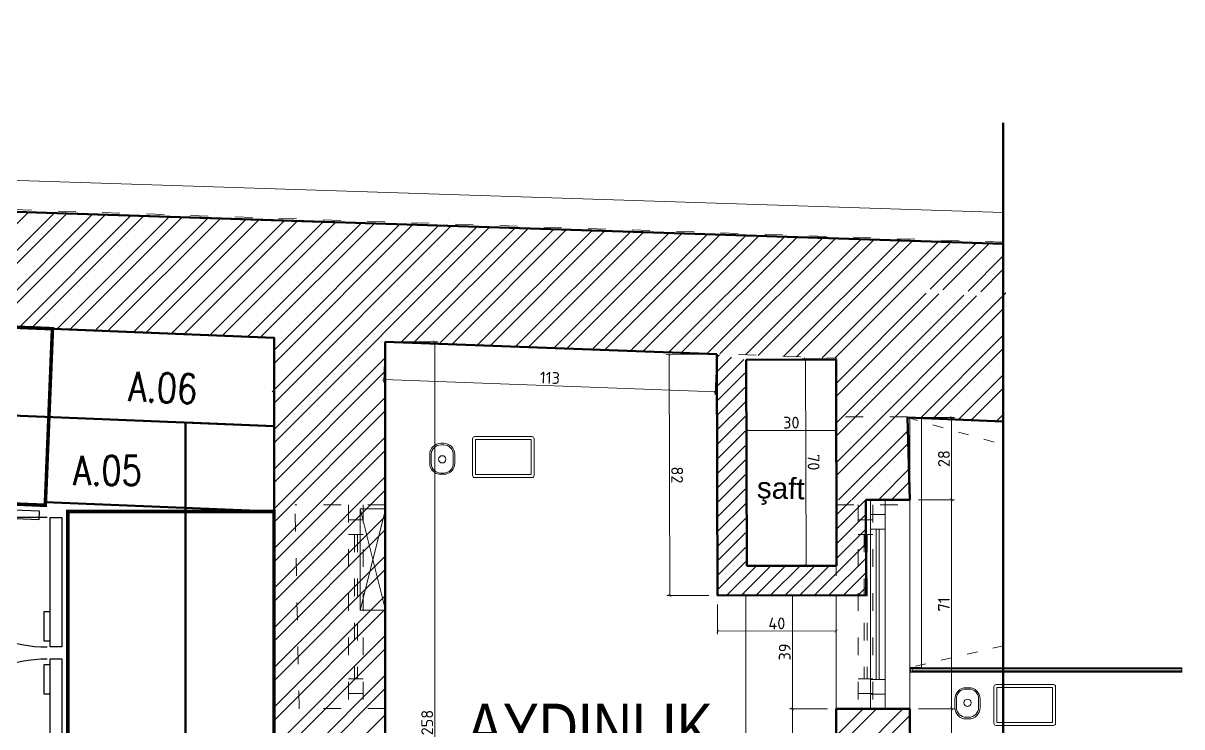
# Model space of a CAD drawing. Header units: inches. Extents: x -3731 to -279, y 59992 to 62726.
# Drawn here: x -1650.7 to -1257.4, y 61993 to 62231.9 of the extents above; entities that cross this region are included whole.
import ezdxf
from ezdxf.enums import TextEntityAlignment as Align

# ---------------------------------------------------------------- set-up
doc = ezdxf.new("R2010")
doc.units = ezdxf.units.IN
doc.linetypes.add('ACAD_ISO03W100', pattern=[30, 12, -18])
doc.linetypes.add('DOT', pattern=[6.35, 0, -6.35])
for name, color, linetype in [('-DWG_ANA', 7, 'Continuous'), ('-DWG_DETAY1', 7, 'Continuous'), ('-DWG_DETAY2', 7, 'Continuous'), ('-DWG_DETAY4', 7, 'Continuous'), ('NO', 7, 'Continuous')]:
    doc.layers.add(name, color=color, linetype=linetype)
for name, color, linetype, lineweight in [('A-DUVAR 0.50', 40, 'Continuous', 50), ('A-KAPI NOKT', 35, 'DOT', 9), ('A-YAZI 0.09', 41, 'Continuous', 9), ('Auto-Aksesuar', 6, 'Continuous', 5), ('Auto-Cam', 140, 'Continuous', 9), ('Auto-Metal', 71, 'Continuous', 18), ('Auto-Olcu', 33, 'Continuous', 15), ('Auto-Silik_Cizgiler', 47, 'Continuous', 9), ('Auto-SilikCizgiler', 251, 'Continuous', 9), ('Auto-Vitrifiye', 8, 'Continuous', 9), ('BACAHATCH', 8, 'Continuous', 13), ('PEN', 151, 'Continuous', 20)]:
    doc.layers.add(name, color=color, linetype=linetype, lineweight=lineweight)
doc.styles.add('1-20', font='isocpeur.ttf', dxfattribs={"height": 4})
doc.styles.add('ROMANS', font='romans.shx', dxfattribs={"width": 0.8})
doc.styles.get("Standard").update_dxf_attribs({"font": 'arial.ttf'})
doc.styles.add('STYLE1', font='technic_.ttf')
doc.dimstyles.new('ölçü 1_20', dxfattribs={"dimtxt": 4, "dimasz": 1, "dimexe": 1, "dimexo": 3, "dimtad": 1, "dimdec": 0, "dimtxsty": '1-20', "dimblk": 'ARCHTICK', "dimcen": 1.5, "dimclrd": 256, "dimclre": 256, "dimclrt": 256, "dimadec": 0, "dimazin": 0, "dimtfac": 1, "dimtdec": 0, "dimtmove": 0, "dimatfit": 3, "dimldrblk": 'ARCHTICK', "dimfxl": 1, "dimlwd": -1, "dimlwe": -1, "dimarcsym": 0})

# ---------------------------------------------------------------- blocks, each defined once
blk = doc.blocks.new('_ARCHTICK')
at = {"color": 0, "linetype": 'ByBlock', "const_width": 0.15}
blk.add_lwpolyline([(-0.5, -0.5), (0.5, 0.5)], dxfattribs=at)
blk = doc.blocks.new('*D99')
at = {"layer": 'Auto-Olcu', "ltscale": 5, "transparency": 16777216}
for p, q in [((-1377.79, 62117.96), (-1386.16, 62117.94)), ((-1385.16, 62117.94), (-1384.93, 62047.65)), ((-1377.57, 62047.68), (-1385.93, 62047.65))]:
    blk.add_line(p, q, dxfattribs=at)
at = {"layer": 'DEFPOINTS', "color": 0, "ltscale": 5, "transparency": 16777216}
for p in [(-1374.79, 62117.97), (-1384.93, 62047.65), (-1374.57, 62047.69, 0.43)]:
    blk.add_point(p, dxfattribs=at)
at = {"layer": 'Auto-Olcu', "ltscale": 5, "transparency": 16777216}
for p, rotation in [((-1385.16, 62117.94), 90.18576680597677), ((-1384.93, 62047.65), 270.1857668059768)]:
    blk.add_blockref('_ARCHTICK', p, dxfattribs=dict(at, rotation=rotation))
at = {"layer": 'Auto-Olcu', "ltscale": 5, "transparency": 16777216, "insert": (-1382.42, 62082.8), "char_height": 4, "attachment_point": 5, "rotation": 270.1858, "style": '1-20'}
blk.add_mtext('70', dxfattribs=at)
blk = doc.blocks.new('*D246')
at = {"layer": 'Auto-Olcu', "ltscale": 5, "transparency": 16777216}
for p, q in [((-1527.9, 62120.64), (-1528.3, 62109.92)), ((-1415.4, 62116.47), (-1415.8, 62105.75)), ((-1528.26, 62110.92), (-1415.76, 62106.75))]:
    blk.add_line(p, q, dxfattribs=at)
at = {"layer": 'DEFPOINTS', "color": 0, "ltscale": 5, "transparency": 16777216}
for p in [(-1527.79, 62123.64), (-1415.29, 62119.47), (-1415.76, 62106.75)]:
    blk.add_point(p, dxfattribs=at)
at = {"layer": 'Auto-Olcu', "ltscale": 5, "transparency": 16777216}
for p, rotation in [((-1528.26, 62110.92), 177.8796640786632), ((-1415.76, 62106.75), 357.8796640786632)]:
    blk.add_blockref('_ARCHTICK', p, dxfattribs=dict(at, rotation=rotation))
at = {"layer": 'Auto-Olcu', "ltscale": 5, "transparency": 16777216, "insert": (-1471.91, 62111.46), "char_height": 4, "attachment_point": 5, "rotation": 357.8797, "style": '1-20'}
blk.add_mtext('113', dxfattribs=at)
blk = doc.blocks.new('*D247')
at = {"layer": 'Auto-Olcu', "ltscale": 5, "transparency": 16777216}
for p, q in [((-1377.76, 62037.68), (-1390.59, 62037.68)), ((-1389.59, 62037.68), (-1389.59, 61999.05)), ((-1377.72, 61999.05), (-1390.59, 61999.05))]:
    blk.add_line(p, q, dxfattribs=at)
at = {"layer": 'DEFPOINTS', "color": 0, "ltscale": 5, "transparency": 16777216}
for p in [(-1374.76, 62037.68, 0.43), (-1389.59, 61999.05), (-1374.72, 61999.05)]:
    blk.add_point(p, dxfattribs=at)
at = {"layer": 'Auto-Olcu', "ltscale": 5, "transparency": 16777216}
for p, rotation in [((-1389.59, 62037.68), 90), ((-1389.59, 61999.05), 270)]:
    blk.add_blockref('_ARCHTICK', p, dxfattribs=dict(at, rotation=rotation))
at = {"layer": 'Auto-Olcu', "ltscale": 5, "transparency": 16777216, "insert": (-1392.21, 62018.37), "char_height": 4, "attachment_point": 5, "rotation": 90, "style": '1-20'}
blk.add_mtext('39', dxfattribs=at)
blk = doc.blocks.new('*D248')
at = {"layer": 'Auto-Olcu', "ltscale": 5, "transparency": 16777216}
for p, q in [((-1377.72, 61999.05), (-1390.59, 61999.05)), ((-1389.59, 61999.05), (-1389.59, 61952.64)), ((-1377.72, 61952.64), (-1390.59, 61952.64))]:
    blk.add_line(p, q, dxfattribs=at)
at = {"layer": 'DEFPOINTS', "color": 0, "ltscale": 5, "transparency": 16777216}
for p in [(-1374.72, 61999.05), (-1389.59, 61952.64), (-1374.72, 61952.64)]:
    blk.add_point(p, dxfattribs=at)
at = {"layer": 'Auto-Olcu', "ltscale": 5, "transparency": 16777216}
for p, rotation in [((-1389.59, 61999.05), 90), ((-1389.59, 61952.64), 270)]:
    blk.add_blockref('_ARCHTICK', p, dxfattribs=dict(at, rotation=rotation))
at = {"layer": 'Auto-Olcu', "ltscale": 5, "transparency": 16777216, "insert": (-1392.21, 61975.84), "char_height": 4, "attachment_point": 5, "rotation": 90, "style": '1-20'}
blk.add_mtext('46', dxfattribs=at)
blk = doc.blocks.new('*D251')
at = {"layer": 'Auto-Olcu', "ltscale": 5, "transparency": 16777216}
for p, q in [((-1377.55, 62037.68), (-1406.41, 62037.68)), ((-1405.41, 61865.64), (-1405.41, 62037.68)), ((-1377.72, 61865.64), (-1406.41, 61865.64))]:
    blk.add_line(p, q, dxfattribs=at)
at = {"layer": 'DEFPOINTS', "color": 0, "ltscale": 5, "transparency": 16777216}
for p in [(-1405.41, 62037.68), (-1374.55, 62037.68, 0.43), (-1374.72, 61865.64)]:
    blk.add_point(p, dxfattribs=at)
at = {"layer": 'Auto-Olcu', "ltscale": 5, "transparency": 16777216}
for p, rotation in [((-1405.41, 62037.68), 90), ((-1405.41, 61865.64), 270)]:
    blk.add_blockref('_ARCHTICK', p, dxfattribs=dict(at, rotation=rotation))
at = {"layer": 'Auto-Olcu', "ltscale": 5, "transparency": 16777216, "insert": (-1408.04, 61951.66), "char_height": 4, "attachment_point": 5, "rotation": 90, "style": '1-20'}
blk.add_mtext('172', dxfattribs=at)
blk = doc.blocks.new('*D252')
at = {"layer": 'Auto-Olcu', "ltscale": 5, "transparency": 16777216}
for p, q in [((-1524.79, 62123.64), (-1509.95, 62123.64)), ((-1510.95, 62123.64), (-1510.95, 61865.16)), ((-1524.8, 61865.16), (-1509.95, 61865.16))]:
    blk.add_line(p, q, dxfattribs=at)
at = {"layer": 'DEFPOINTS', "color": 0, "ltscale": 5, "transparency": 16777216}
for p in [(-1527.79, 62123.64), (-1527.8, 61865.16), (-1510.95, 61865.16)]:
    blk.add_point(p, dxfattribs=at)
at = {"layer": 'Auto-Olcu', "ltscale": 5, "transparency": 16777216}
for p, rotation in [((-1510.95, 62123.64), 90), ((-1510.95, 61865.16), 270)]:
    blk.add_blockref('_ARCHTICK', p, dxfattribs=dict(at, rotation=rotation))
at = {"layer": 'Auto-Olcu', "ltscale": 5, "transparency": 16777216, "insert": (-1513.57, 61994.4), "char_height": 4, "attachment_point": 5, "rotation": 90, "style": '1-20'}
blk.add_mtext('258', dxfattribs=at)
blk = doc.blocks.new('*D261')
at = {"layer": 'Auto-Olcu', "ltscale": 5, "transparency": 16777216}
for p, q in [((-1346.79, 61999.05), (-1334.55, 61999.05)), ((-1335.55, 61952.64), (-1335.55, 61999.05)), ((-1346.79, 61952.64), (-1334.55, 61952.64))]:
    blk.add_line(p, q, dxfattribs=at)
at = {"layer": 'DEFPOINTS', "color": 0, "ltscale": 5, "transparency": 16777216}
for p in [(-1349.79, 61999.05), (-1335.55, 61999.05), (-1349.79, 61952.64)]:
    blk.add_point(p, dxfattribs=at)
at = {"layer": 'Auto-Olcu', "ltscale": 5, "transparency": 16777216}
for p, rotation in [((-1335.55, 61999.05), 90), ((-1335.55, 61952.64), 270)]:
    blk.add_blockref('_ARCHTICK', p, dxfattribs=dict(at, rotation=rotation))
at = {"layer": 'Auto-Olcu', "ltscale": 5, "transparency": 16777216, "insert": (-1338.18, 61975.84), "char_height": 4, "attachment_point": 5, "rotation": 90, "style": '1-20'}
blk.add_mtext('46', dxfattribs=at)
blk = doc.blocks.new('*D262')
at = {"layer": 'Auto-Olcu', "ltscale": 5, "transparency": 16777216}
for p, q in [((-1346.79, 62070.05), (-1334.55, 62070.05)), ((-1335.55, 61999.05), (-1335.55, 62070.05)), ((-1346.79, 61999.05), (-1334.55, 61999.05))]:
    blk.add_line(p, q, dxfattribs=at)
at = {"layer": 'DEFPOINTS', "color": 0, "ltscale": 5, "transparency": 16777216}
for p in [(-1349.79, 62070.05), (-1335.55, 62070.05), (-1349.79, 61999.05)]:
    blk.add_point(p, dxfattribs=at)
at = {"layer": 'Auto-Olcu', "ltscale": 5, "transparency": 16777216}
for p, rotation in [((-1335.55, 62070.05), 90), ((-1335.55, 61999.05), 270)]:
    blk.add_blockref('_ARCHTICK', p, dxfattribs=dict(at, rotation=rotation))
at = {"layer": 'Auto-Olcu', "ltscale": 5, "transparency": 16777216, "insert": (-1338.18, 62034.55), "char_height": 4, "attachment_point": 5, "rotation": 90, "style": '1-20'}
blk.add_mtext('71', dxfattribs=at)
blk = doc.blocks.new('*D263')
at = {"layer": 'Auto-Olcu', "ltscale": 5, "transparency": 16777216}
for p, q in [((-1347.57, 62097.97), (-1334.55, 62097.97)), ((-1335.55, 62070.05), (-1335.55, 62097.97)), ((-1346.79, 62070.05), (-1334.55, 62070.05))]:
    blk.add_line(p, q, dxfattribs=at)
at = {"layer": 'DEFPOINTS', "color": 0, "ltscale": 5, "transparency": 16777216}
for p in [(-1350.57, 62097.97), (-1335.55, 62097.97), (-1349.79, 62070.05)]:
    blk.add_point(p, dxfattribs=at)
at = {"layer": 'Auto-Olcu', "ltscale": 5, "transparency": 16777216}
for p, rotation in [((-1335.55, 62097.97), 90), ((-1335.55, 62070.05), 270)]:
    blk.add_blockref('_ARCHTICK', p, dxfattribs=dict(at, rotation=rotation))
at = {"layer": 'Auto-Olcu', "ltscale": 5, "transparency": 16777216, "insert": (-1338.18, 62084.01), "char_height": 4, "attachment_point": 5, "rotation": 90, "style": '1-20'}
blk.add_mtext('28', dxfattribs=at)
blk = doc.blocks.new('*D291')
at = {"layer": 'Auto-Olcu', "ltscale": 5, "transparency": 16777216}
for p, q in [((-1415.01, 62034.55), (-1414.98, 62024.39)), ((-1374.78, 62034.68), (-1374.75, 62024.52)), ((-1374.75, 62025.52), (-1414.98, 62025.39))]:
    blk.add_line(p, q, dxfattribs=at)
at = {"layer": 'DEFPOINTS', "color": 0, "ltscale": 5, "transparency": 16777216}
for p in [(-1415.02, 62037.55, 0.42), (-1374.79, 62037.68, 0.43), (-1414.98, 62025.39)]:
    blk.add_point(p, dxfattribs=at)
at = {"layer": 'Auto-Olcu', "ltscale": 5, "transparency": 16777216}
for p, rotation in [((-1414.98, 62025.39), 180.1858329404123), ((-1374.75, 62025.52), 0.185832940412336)]:
    blk.add_blockref('_ARCHTICK', p, dxfattribs=dict(at, rotation=rotation))
at = {"layer": 'Auto-Olcu', "ltscale": 5, "transparency": 16777216, "insert": (-1394.88, 62028.08), "char_height": 4, "attachment_point": 5, "rotation": 0.1858, "style": '1-20'}
blk.add_mtext('40', dxfattribs=at)
blk = doc.blocks.new('*D292')
at = {"layer": 'Auto-Olcu', "ltscale": 5, "transparency": 16777216}
for p, q in [((-1418.29, 62119.46), (-1432.48, 62119.42)), ((-1431.22, 62037.5), (-1431.48, 62119.42)), ((-1418.02, 62037.54), (-1432.22, 62037.5))]:
    blk.add_line(p, q, dxfattribs=at)
at = {"layer": 'DEFPOINTS', "color": 0, "ltscale": 5, "transparency": 16777216}
for p in [(-1431.48, 62119.42), (-1415.29, 62119.47, -0.02), (-1415.02, 62037.55, 0.42)]:
    blk.add_point(p, dxfattribs=at)
at = {"layer": 'Auto-Olcu', "ltscale": 5, "transparency": 16777216}
for p, rotation in [((-1431.48, 62119.42), 90.18576664579074), ((-1431.22, 62037.5), 270.1857666457907)]:
    blk.add_blockref('_ARCHTICK', p, dxfattribs=dict(at, rotation=rotation))
at = {"layer": 'Auto-Olcu', "ltscale": 5, "transparency": 16777216, "insert": (-1428.72, 62078.47), "char_height": 4, "attachment_point": 5, "rotation": 270.1858, "style": '1-20'}
blk.add_mtext('82', dxfattribs=at)
blk = doc.blocks.new('planduravit')
at = {"layer": 'Auto-Aksesuar'}
for p, q in [((24396.92, 259.83, 37.37), (24405.51, 225.42, 37.37)), ((24396.92, 225.42, 37.37), (24405.51, 259.67, 37.67))]:
    blk.add_line(p, q, dxfattribs=at)
at = {"layer": 'Auto-Aksesuar', "elevation": 37.37}
blk.add_lwpolyline([(24405.51, 225.42), (24405.51, 259.83), (24396.92, 259.83), (24396.92, 225.42)], close=True, dxfattribs=at)
blk = doc.blocks.new('SBT_KR')
at = {"layer": '-DWG_DETAY1', "color": 0}
blk.add_lwpolyline([(-2, -2), (-2, -6), (-46, -6), (-46, -2)], close=True, dxfattribs=at)
at = {"layer": '-DWG_DETAY2', "color": 0}
blk.add_lwpolyline([(-34, -6), (-34, -8), (-44, -8), (-44, -6)], dxfattribs=at)
at = {"layer": '-DWG_DETAY4', "color": 0}
blk.add_lwpolyline([(-2, -7), (-2, -51.01, -0.414214), (-46.01, -7)], format="xyb", dxfattribs=at)
blk = doc.blocks.new('SBT_KL')
at = {"layer": '-DWG_DETAY1', "color": 0}
blk.add_lwpolyline([(46, -2), (46, -6), (2, -6), (2, -2)], close=True, dxfattribs=at)
at = {"layer": '-DWG_DETAY2', "color": 0}
blk.add_lwpolyline([(44, -6), (44, -8), (34, -8), (34, -6)], dxfattribs=at)
at = {"layer": '-DWG_DETAY4', "color": 0}
blk.add_lwpolyline([(2, -7), (2, -51.01, 0.414214), (46.01, -7)], format="xyb", dxfattribs=at)
blk = doc.blocks.new('A$C5E1E09C9')
at = {"layer": '-DWG_ANA', "color": 0, "const_width": 1.2}
blk.add_lwpolyline([(121.01, 143.6), (121.01, 0.6), (51.01, 0.6), (51.01, 143.6)], close=True, dxfattribs=at)
at = {"layer": '-DWG_DETAY1', "color": 0}
blk.add_lwpolyline([(49.01, 2.6), (46.01, 2.6), (46.01, 42.6), (49.01, 42.6)], close=True, dxfattribs=at)
at = {"layer": '-DWG_DETAY1', "color": 0, "rotation": 270}
for name, p in [('SBT_KL', (51.01, 143.6)), ('SBT_KR', (51.01, 47.6))]:
    blk.add_blockref(name, p, dxfattribs=at)
at = {"layer": 'NO', "linetype": 'Continuous', "style": 'ROMANS', "width": 0.8}
blk.add_attdef('NO', text='', height=10, rotation=270, dxfattribs=at).set_placement((66.01, 22.6), align=Align.MIDDLE)
blk = doc.blocks.new('A$C6EAF7E2A')
at = {"layer": '-DWG_ANA', "color": 0, "const_width": 1.2}
blk.add_lwpolyline([(0.6, 111.01), (143.6, 111.01), (143.6, 51.01), (0.6, 51.01)], close=True, dxfattribs=at)
at = {"layer": '-DWG_DETAY1', "color": 0}
blk.add_lwpolyline([(141.6, 49.01), (141.6, 46.01), (101.6, 46.01), (101.6, 49.01)], close=True, dxfattribs=at)
for name, p in [('SBT_KL', (0.6, 51.01)), ('SBT_KR', (96.6, 51.01))]:
    blk.add_blockref(name, p, dxfattribs=at)
at = {"layer": 'NO', "linetype": 'Continuous', "style": 'ROMANS', "width": 0.8}
blk.add_attdef('NO', text='', height=10, dxfattribs=at).set_placement((121.6, 66.01), align=Align.MIDDLE)
blk = doc.blocks.new('A$C71844D92')
at = {"layer": 'A-DUVAR 0.50', "color": 0}
for p, q in [((0, 8.9), (1.22, 38.88)), ((1.22, 38.88), (219.31, 30.02)), ((219.31, 30.02), (219.31, 0)), ((219.31, 0), (0, 8.9))]:
    blk.add_line(p, q, dxfattribs=at)
at = {"layer": 'NO', "linetype": 'Continuous', "style": 'ROMANS', "width": 0.8}
blk.add_attdef('NO', text='', height=10, rotation=357.6748, dxfattribs=at).set_placement((181.61, 13.05), align=Align.MIDDLE)
blk = doc.blocks.new('A$C443C6C86')
at = {"layer": 'A-DUVAR 0.50', "color": 0}
for p, q in [((0, 173.19), (30, 171.98)), ((0, 0), (0, 173.19)), ((30, 171.98), (30, 0)), ((30, 0), (0, 0))]:
    blk.add_line(p, q, dxfattribs=at)
at = {"layer": 'NO', "linetype": 'Continuous', "style": 'ROMANS', "width": 0.8}
blk.add_attdef('NO', text='', height=10, rotation=270, dxfattribs=at).set_placement((17.41, 20.2), align=Align.MIDDLE)

msp = doc.modelspace()

# ---------------------------------------------------------------- hatches: boundary and pattern name
at = {"layer": 'Auto-Silik_Cizgiler'}
h = msp.add_hatch(dxfattribs=at)
h.set_pattern_fill('ANSI31', color=256, scale=28)
h.set_pattern_definition([(45, (29142.155, 5109.834), (-2.47487373, 2.47487373), [])])
h.paths.add_polyline_path([(-1374.66, 62069.85), (-1374.59, 62047.68), (-1405.51, 62047.68), (-1405.74, 62117.58), (-1415.29, 62119.47), (-1415.02, 62037.55), (-1364.55, 62037.72), (-1364.66, 62070.05)])
h = msp.add_hatch(dxfattribs=at)
h.set_pattern_fill('ANSI32', color=256)
h.set_pattern_definition([(45, (-22752.358, 83650.127), (-6.735192, 6.735192), []), (45, (-22747.868, 83650.127), (-6.735192, 6.735192), [])])
edge = h.paths.add_edge_path(flags=17)
edge.add_line((-1399.21, 61835.64), (-1399.38, 61865.64))
edge.add_line((-1399.38, 61865.64), (-1374.72, 61865.64))
edge.add_line((-1374.72, 61865.64), (-1374.72, 61911.64))
edge.add_line((-1374.72, 61911.64), (-1349.79, 61911.64))
edge.add_line((-1349.79, 61911.64), (-1349.35, 61836.04))
edge = h.paths.add_edge_path()
edge.add_line((-1399.21, 61835.64), (-1399.38, 61865.64))
edge.add_line((-1399.38, 61865.64), (-1374.72, 61865.64))
edge.add_line((-1374.72, 61865.64), (-1374.72, 61911.64))
edge.add_line((-1374.72, 61911.64), (-1349.79, 61911.64))
edge.add_line((-1349.79, 61911.64), (-1349.35, 61836.04))
edge.add_line((-1374.72, 61952.64), (-1374.72, 61999.05))
edge.add_line((-1374.72, 61999.05), (-1349.79, 61999.05))
edge.add_line((-1349.79, 61999.05), (-1349.79, 61952.64))
edge.add_line((-1349.79, 61952.64), (-1374.79, 61952.64))

# ---------------------------------------------------------------- linework, layer by layer
at = {"layer": 'A-DUVAR 0.50'}
for p, q in [((-3316.98, 62221.75), (-1318.03, 62156.97)), ((-1318.03, 62198.05), (-1318.03, 60399.84)), ((-1415.29, 62119.47), (-1527.79, 62123.64)), ((-1527.79, 62123.64), (-1527.79, 61865.16)), ((-1350.57, 62097.97), (-1349.79, 62070.05)), ((-1350.57, 62097.97), (-1318.03, 62096.64)), ((-1364.66, 62070.05), (-1349.79, 62070.05))]:
    msp.add_line(p, q, dxfattribs=at)
at = {"layer": 'A-DUVAR 0.50', "color": 0}
for p, q in [((-1542.23, 62164.24), (-1958.22, 62177.72)), ((-1565.56, 62125.08), (-1785.38, 62134)), ((-1714.44, 62131.12), (-1565.56, 62125.08)), ((-1565.56, 61848.08), (-1565.56, 62125.08))]:
    msp.add_line(p, q, dxfattribs=at)
at = {"layer": 'A-DUVAR 0.50', "extrusion": (-0.00020913, 0.006111, 0.999981)}
for p, q in [((-1415.02, 62037.55, 0.48), (-1415.29, 62119.47, -0.02)), ((-1374.81, 62117.68, 0), (-1405.28, 62117.58, -0.01)), ((-1405.05, 62047.59, 0.42), (-1405.28, 62117.58, -0.01)), ((-1374.81, 62117.68, 0), (-1374.59, 62047.68, 0.43)), ((-1364.66, 62070.05, 0.29), (-1364.55, 62037.72, 0.49)), ((-1374.59, 62047.68, 0.43), (-1405.05, 62047.59, 0.42)), ((-1364.55, 62037.72, 0.43), (-1415.02, 62037.55, 0.42))]:
    msp.add_line(p, q, dxfattribs=at)
at = {"layer": 'A-DUVAR 0.50', "color": 0}
msp.add_lwpolyline([(-1640.77, 62128.13), (-1565.56, 62125.08), (-1565.56, 62066.08), (-1643.16, 62069.23), (-1640.77, 62128.13)], dxfattribs=at)
at = {"layer": 'A-DUVAR 0.50'}
msp.add_lwpolyline([(-1374.72, 61952.64), (-1374.72, 61999.05), (-1349.79, 61999.05), (-1349.79, 61952.64), (-1374.79, 61952.64)], dxfattribs=at)
at = {"layer": 'A-KAPI NOKT', "linetype": 'ACAD_ISO03W100', "ltscale": 0.3}
for points in [[(-1350.57, 62097.97), (-1318.03, 62088.71)], [(-1318.03, 62020.49), (-1349.79, 62013.08)]]:
    msp.add_lwpolyline(points, dxfattribs=at)
at = {"layer": 'Auto-Aksesuar', "elevation": 140.1}
for points in [[(-1498.18, 62090.8), (-1498.18, 62078.3, 0.414214), (-1497.48, 62077.6), (-1477.98, 62077.6, 0.414214), (-1477.28, 62078.3), (-1477.28, 62090.8, 0.414214), (-1477.98, 62091.5), (-1497.48, 62091.5, 0.414214)], [(-1508.93, 62078.71), (-1507.97, 62078.71, 0.414214), (-1504.2, 62082.48), (-1504.2, 62085.5, 0.414214), (-1507.97, 62089.27), (-1508.93, 62089.27, 0.414214), (-1512.7, 62085.5), (-1512.7, 62082.48, 0.414214)], [(-1508.93, 62079.14), (-1507.97, 62079.14, 0.414214), (-1504.7, 62082.41), (-1504.7, 62085.43, 0.414214), (-1507.97, 62088.7), (-1508.93, 62088.7, 0.414214), (-1512.2, 62085.43), (-1512.2, 62082.41, 0.414214)]]:
    msp.add_lwpolyline(points, format="xyb", close=True, dxfattribs=at)
msp.add_lwpolyline([(-1497.18, 62090.5), (-1497.18, 62078.6), (-1478.28, 62078.6), (-1478.28, 62090.5)], close=True, dxfattribs=at)
at = {"layer": 'Auto-Aksesuar'}
for points in [[(-1329.69, 62006.22), (-1330.65, 62006.22, 0.414214), (-1334.42, 62002.45), (-1334.42, 61999.43, 0.414214), (-1330.65, 61995.66), (-1329.69, 61995.66, 0.414214), (-1325.92, 61999.43), (-1325.92, 62002.45, 0.414214)], [(-1329.69, 62005.79), (-1330.65, 62005.79, 0.414214), (-1333.92, 62002.52), (-1333.92, 61999.5, 0.414214), (-1330.65, 61996.23), (-1329.69, 61996.23, 0.414214), (-1326.42, 61999.5), (-1326.42, 62002.52, 0.414214)], [(-1300.29, 61994.13), (-1300.29, 62006.63, 0.414214), (-1300.99, 62007.33), (-1320.49, 62007.33, 0.414214), (-1321.19, 62006.63), (-1321.19, 61994.13, 0.414214), (-1320.49, 61993.43), (-1300.99, 61993.43, 0.414214)]]:
    msp.add_lwpolyline(points, format="xyb", close=True, dxfattribs=at)
msp.add_lwpolyline([(-1301.29, 61994.43), (-1301.29, 62006.33), (-1320.19, 62006.33), (-1320.19, 61994.43)], close=True, dxfattribs=at)
for centre in [(-1508.45, 62083.79, 140.1), (-1330.17, 62001.14)]:
    msp.add_circle(centre, 1.24, dxfattribs=at)
at = {"layer": 'Auto-Cam'}
msp.add_line((-1348.91, 62012.72, 0.87), (-1348.91, 62011.72, 0.87), dxfattribs=at)
for points, elevation in [([(-1348.91, 62012.72), (-1257.43, 62012.72)], 0.15), ([(-1348.91, 62011.72), (-1348.91, 62012.72)], 0.87), ([(-1257.43, 62011.72), (-1257.43, 62012.72)], 15.19), ([(-1348.91, 62012.22), (-1257.43, 62012.22)], 0.15), ([(-1348.91, 62011.72), (-1257.43, 62011.72)], 0.15)]:
    msp.add_lwpolyline(points, dxfattribs=dict(at, elevation=elevation))
at = {"layer": 'Auto-Metal'}
for p, q in [((-1349.77, 62012.97, 0.43), (-1347.77, 62012.97, 0.87)), ((-1349.77, 62011.47, 0.43), (-1349.77, 62012.97, 0.43)), ((-1347.77, 62012.77, 0.87), (-1349.57, 62012.77, 0.43)), ((-1349.57, 62012.77, 0.43), (-1349.57, 62011.67, 0.43)), ((-1347.77, 62012.97, 0.87), (-1347.77, 62012.77, 0.87)), ((-1347.77, 62011.47, 0.87), (-1349.77, 62011.47, 0.43)), ((-1349.57, 62011.67, 0.43), (-1347.77, 62011.67, 0.87)), ((-1347.77, 62011.67, 0.87), (-1347.77, 62011.47, 0.87))]:
    msp.add_line(p, q, dxfattribs=at)
msp.add_lwpolyline([(-1345.79, 62013.08), (-1349.79, 62013.08), (-1349.79, 62097.94), (-1345.79, 62097.94)], close=True, dxfattribs=at)
at = {"layer": 'Auto-Silik_Cizgiler'}
for p, q in [((-1686.64, 62129.99), (-1648.94, 62167.7)), ((-1678.01, 62129.64), (-1640.24, 62167.42)), ((-1673.7, 62129.47), (-1635.89, 62167.27)), ((-1665.07, 62129.12), (-1627.19, 62166.99)), ((-1660.75, 62128.94), (-1622.84, 62166.85)), ((-1652.12, 62128.59), (-1614.14, 62166.57)), ((-1647.81, 62128.42), (-1609.8, 62166.43)), ((-1639.18, 62128.06), (-1601.1, 62166.15)), ((-1634.86, 62127.89), (-1596.75, 62166.01)), ((-1626.23, 62127.54), (-1588.05, 62165.72)), ((-1621.92, 62127.36), (-1583.7, 62165.58)), ((-1613.29, 62127.01), (-1575, 62165.3)), ((-1608.97, 62126.84), (-1570.65, 62165.16)), ((-1600.34, 62126.49), (-1561.95, 62164.88)), ((-1596.03, 62126.31), (-1557.61, 62164.74)), ((-1587.4, 62125.96), (-1548.91, 62164.46)), ((-1583.08, 62125.79), (-1544.56, 62164.31)), ((-1574.46, 62125.44), (-1535.86, 62164.03)), ((-1570.14, 62125.26), (-1531.51, 62163.89)), ((-1566.23, 62106.72), (-1509.76, 62163.19)), ((-1565.56, 62120.86), (-1522.81, 62163.61)), ((-1565.56, 62116.37), (-1518.46, 62163.47)), ((-1565.56, 62102.9), (-1505.41, 62163.05)), ((-1565.56, 62093.92), (-1496.72, 62162.76)), ((-1565.56, 62089.43), (-1492.37, 62162.62)), ((-1522.56, 62123.45), (-1483.67, 62162.34)), ((-1518.23, 62123.29), (-1479.32, 62162.2)), ((-1509.56, 62122.98), (-1470.62, 62161.92)), ((-1505.23, 62122.82), (-1466.27, 62161.78)), ((-1496.56, 62122.51), (-1457.57, 62161.5)), ((-1492.22, 62122.36), (-1453.22, 62161.35)), ((-1483.56, 62122.04), (-1444.53, 62161.07)), ((-1479.22, 62121.89), (-1440.18, 62160.93)), ((-1470.55, 62121.58), (-1431.48, 62160.65)), ((-1466.22, 62121.42), (-1427.13, 62160.51)), ((-1457.55, 62121.11), (-1418.43, 62160.23)), ((-1453.22, 62120.95), (-1414.08, 62160.09)), ((-1444.55, 62120.64), (-1405.38, 62159.8)), ((-1440.21, 62120.48), (-1401.03, 62159.66)), ((-1431.55, 62120.17), (-1392.34, 62159.38)), ((-1427.21, 62120.02), (-1387.99, 62159.24)), ((-1418.54, 62119.7), (-1379.29, 62158.96)), ((-1414.21, 62119.55), (-1374.94, 62158.82)), ((-1405.54, 62119.23), (-1366.24, 62158.54)), ((-1401.21, 62119.08), (-1361.89, 62158.39)), ((-1392.54, 62118.77), (-1353.19, 62158.11)), ((-1388.21, 62118.61), (-1348.84, 62157.97)), ((-1379.54, 62118.3), (-1340.15, 62157.69)), ((-1375.2, 62118.14), (-1335.8, 62157.55)), ((-1342.82, 62141.54), (-1327.1, 62157.27)), ((-1338.54, 62141.34), (-1322.75, 62157.13)), ((-1329.97, 62140.92), (-1318.03, 62152.87)), ((-1325.69, 62140.71), (-1318.03, 62148.38)), ((-1374.79, 62109.57), (-1344.21, 62140.15)), ((-1374.79, 62105.08), (-1339.93, 62139.94)), ((-1374.79, 62096.1), (-1331.37, 62139.53)), ((-1374.79, 62091.61), (-1327.08, 62139.32)), ((-1374.79, 62082.63), (-1318.52, 62138.91)), ((-1318.03, 62139.39), (-1317.13, 62140.3)), ((-1374.79, 62078.14), (-1318.03, 62134.9)), ((-1346.17, 62097.79), (-1318.03, 62125.92)), ((-1341.85, 62097.61), (-1318.03, 62121.43)), ((-1565.56, 62080.45), (-1527.79, 62118.22)), ((-1565.56, 62075.96), (-1527.79, 62113.73)), ((-1333.22, 62097.26), (-1318.03, 62112.45)), ((-1328.91, 62097.09), (-1318.03, 62107.96)), ((-1565.56, 62066.98), (-1527.79, 62104.75)), ((-1565.56, 62062.49), (-1527.79, 62100.26)), ((-1320.28, 62096.74), (-1318.03, 62098.98)), ((-1565.56, 62053.51), (-1527.79, 62091.28)), ((-1373.91, 62070.05), (-1350.44, 62093.51)), ((-1369.42, 62070.05), (-1350.32, 62089.14)), ((-1565.56, 62049.02), (-1527.79, 62086.79)), ((-1360.44, 62070.05), (-1350.08, 62080.4)), ((-1565.56, 62040.04), (-1527.79, 62077.81)), ((-1355.95, 62070.05), (-1349.96, 62076.03)), ((-1565.56, 62035.55), (-1527.79, 62073.32)), ((-1565.56, 62026.57), (-1527.79, 62064.34)), ((-1565.56, 62022.08), (-1527.79, 62059.85)), ((-1565.56, 62013.1), (-1527.79, 62050.86)), ((-1565.56, 62008.61), (-1527.79, 62046.37)), ((-1565.56, 61999.63), (-1527.79, 62037.39)), ((-1565.56, 61995.14), (-1527.79, 62032.9)), ((-1565.56, 61986.16), (-1527.79, 62023.92)), ((-1565.56, 61981.67), (-1527.79, 62019.43)), ((-1565.56, 61972.69), (-1527.79, 62010.45)), ((-1565.56, 61968.2), (-1527.79, 62005.96)), ((-1565.56, 61959.22), (-1527.79, 61996.98))]:
    msp.add_line(p, q, dxfattribs=at)
at = {"layer": 'Auto-SilikCizgiler', "color": 1, "linetype": 'ACAD_ISO03W100', "ltscale": 0.5, "true_color": 0xe60000}
for p, q in [((-1318.03, 62157.52), (-3316.8, 62223.3)), ((-1527.77, 62123.83), (-1374.77, 62118.17)), ((-1350.55, 62098.16), (-1374.77, 62098.16)), ((-1527.77, 62068.29), (-1558.48, 62068.29)), ((-1556.99, 61999.24), (-1558.48, 62068.29)), ((-1540.27, 62068.29), (-1540.27, 61999.24)), ((-1535.27, 62068.29), (-1535.27, 61999.24)), ((-1527.77, 61999.24), (-1527.77, 62068.29)), ((-1374.77, 61999.24), (-1374.77, 62068.29)), ((-1374.77, 62068.29), (-1349.77, 62068.29)), ((-1367.27, 62068.29), (-1367.27, 61999.24)), ((-1362.27, 62068.29), (-1362.27, 61999.24)), ((-1349.77, 61999.24), (-1349.77, 62068.29)), ((-1535.27, 62063.29), (-1540.27, 62063.29)), ((-1367.27, 62063.29), (-1362.27, 62063.29)), ((-1535.27, 62058.29), (-1540.27, 62058.29)), ((-1538.27, 62058.29), (-1538.27, 62009.24)), ((-1537.27, 62058.29), (-1537.27, 62009.24)), ((-1367.27, 62058.29), (-1362.27, 62058.29)), ((-1365.27, 62058.29), (-1365.27, 62009.24)), ((-1364.27, 62058.29), (-1364.27, 62009.24)), ((-1535.27, 62009.24), (-1540.27, 62009.24)), ((-1367.27, 62009.24), (-1362.27, 62009.24)), ((-1535.27, 62004.24), (-1540.27, 62004.24)), ((-1367.27, 62004.24), (-1362.27, 62004.24)), ((-1527.77, 61999.24), (-1556.99, 61999.24)), ((-1553.77, 61849.05), (-1556.99, 61999.24)), ((-1374.77, 61999.24), (-1349.77, 61999.24))]:
    msp.add_line(p, q, dxfattribs=at)
for points in [[(-1527.77, 62068.29), (-1527.77, 62123.83)], [(-1374.77, 62118.35), (-1374.77, 62118.29)], [(-1374.77, 62068.29), (-1374.77, 62118.35)], [(-1349.77, 62068.29), (-1350.55, 62098.16), (-1318.03, 62096.84)], [(-1527.77, 61865.36), (-1527.77, 61999.24)], [(-1374.77, 61999.24), (-1374.77, 61952.83)], [(-1349.77, 61952.83), (-1349.77, 61999.24)]]:
    msp.add_lwpolyline(points, dxfattribs=at)
at = {"layer": 'Auto-SilikCizgiler'}
msp.add_lwpolyline([(-1347.77, 62012.97), (-1257.43, 62012.97), (-1257.43, 62011.47), (-1347.77, 62011.47)], dxfattribs=at)
at = {"layer": 'BACAHATCH'}
msp.add_line((-1318.03, 62167.6), (-3301.44, 62231.88), dxfattribs=at)
at = {"layer": 'PEN'}
for p, q in [((-1363.14, 62070.05, -0.6), (-1363.14, 61999.05, -0.6)), ((-1358.14, 62070.05, -0.6), (-1358.14, 61999.05, -0.6)), ((-1349.79, 62070.05), (-1349.79, 61999.05)), ((-1363.14, 62065.05, -0.6), (-1358.14, 62065.05, -0.6)), ((-1363.14, 62060.05, -0.6), (-1358.14, 62060.05, -0.6)), ((-1361.14, 62060.05, -0.6), (-1361.14, 62009.05, -0.6)), ((-1360.14, 62060.05, -0.6), (-1360.14, 62009.05, -0.6)), ((-1374.79, 61998.07), (-1374.79, 62037.68)), ((-1363.14, 62009.05, -0.6), (-1358.14, 62009.05, -0.6)), ((-1363.14, 62004.05, -0.6), (-1358.14, 62004.05, -0.6)), ((-1374.79, 61999.05), (-1349.79, 61999.05))]:
    msp.add_line(p, q, dxfattribs=at)

# ---------------------------------------------------------------- block references
at = {"layer": 'A-DUVAR 0.50', "color": 0, "rotation": 357.674807105905}
msp.add_blockref('A$C6EAF7E2A', (-1788.75, 62023.04), dxfattribs=at).add_auto_attribs({'NO': 'A.07'})
at = {"layer": 'A-DUVAR 0.50', "color": 0}
for name, p, values in [('A$C71844D92', (-1784.87, 62095.05), {'NO': 'A.06'}), ('A$C443C6C86', (-1595.56, 61923.08), {'NO': 'A.04'}), ('A$C5E1E09C9', (-1686.57, 61922.48), {'NO': 'A.03'})]:
    msp.add_blockref(name, p, dxfattribs=at).add_auto_attribs(values)
at = {"layer": 'Auto-Vitrifiye', "color": 1}
msp.add_blockref('planduravit', (-25933.28, 61807.12, -37.37), dxfattribs=at)

# ---------------------------------------------------------------- texts
at = {"layer": 'A-YAZI 0.09', "insert": (-1401.55, 62077.79), "char_height": 7.2, "width": 87.7562, "attachment_point": 1, "rotation": 358.5748}
msp.add_mtext('şaft', dxfattribs=at)
at = {"layer": 'Auto-SilikCizgiler', "color": 1, "linetype": 'ACAD_ISO03W100', "ltscale": 0.5, "true_color": 0xe60000, "style": 'STYLE1'}
msp.add_text('AYDINLIK', height=16, dxfattribs=at).set_placement((-1500.12, 61984.83))
at = {"layer": 'NO', "linetype": 'Continuous', "style": 'ROMANS', "width": 0.8}
msp.add_attdef('A.05', text='NO', height=10, dxfattribs=at).set_placement((-1622.09, 62080), align=Align.MIDDLE)

# ---------------------------------------------------------------- dimensions: what is measured, and where the dimension line sits
at = {"layer": 'Auto-Olcu', "ltscale": 5}
for p1, p2, distance, picture, middle in [((-1527.79, 62123.64), (-1415.29, 62119.47), -12.73, '*D246', (-1471.91, 62111.46)), ((-1415.02, 62037.55, 0.42), (-1415.29, 62119.47, -0.02), 16.19, '*D292', (-1428.72, 62078.47)), ((-1374.79, 62117.97), (-1374.57, 62047.68, 0.43), -10.36, '*D99', (-1382.42, 62082.8)), ((-1374.79, 62037.68, 0.43), (-1415.02, 62037.55, 0.42), 12.17, '*D291', (-1394.88, 62028.08))]:
    dim = msp.add_aligned_dim(p1=p1, p2=p2, distance=distance, dimstyle='ölçü 1_20', dxfattribs=at)
    dim.commit()
    dim.dimension.update_dxf_attribs({"geometry": picture, "text_midpoint": middle})
for base, p1, p2, picture, middle in [((-1510.95, 61865.16), (-1527.79, 62123.64), (-1527.8, 61865.16), '*D252', (-1513.57, 61994.4)), ((-1335.55, 62070.05), (-1349.79, 61999.05), (-1349.79, 62070.05), '*D262', (-1338.18, 62034.55)), ((-1405.41, 62037.68), (-1374.72, 61865.64), (-1374.55, 62037.68, 0.43), '*D251', (-1408.04, 61951.66)), ((-1389.59, 61999.05), (-1374.76, 62037.68, 0.43), (-1374.72, 61999.05), '*D247', (-1392.21, 62018.37)), ((-1389.59, 61952.64), (-1374.72, 61999.05), (-1374.72, 61952.64), '*D248', (-1392.21, 61975.84)), ((-1335.55, 61999.05), (-1349.79, 61952.64), (-1349.79, 61999.05), '*D261', (-1338.18, 61975.84))]:
    dim = msp.add_linear_dim(base=base, p1=p1, p2=p2, angle=90, dimstyle='ölçü 1_20', dxfattribs=at)
    dim.commit()
    dim.dimension.update_dxf_attribs({"geometry": picture, "text_midpoint": middle})
msp.add_aligned_dim(p1=(-1405.28, 62117.58, -0.01), p2=(-1374.81, 62117.68, 0), distance=-24.01, dimstyle='ölçü 1_20', dxfattribs=at).render()
dim = msp.add_linear_dim(base=(-1335.55, 62097.97), p1=(-1349.79, 62070.05), p2=(-1350.57, 62097.97), angle=90, dimstyle='ölçü 1_20', dxfattribs=at)
dim.commit()
dim.dimension.update_dxf_attribs({"geometry": '*D263', "text_midpoint": (-1335.55, 62084.01), "dimtype": 160})

doc.saveas('drawing.dxf')
